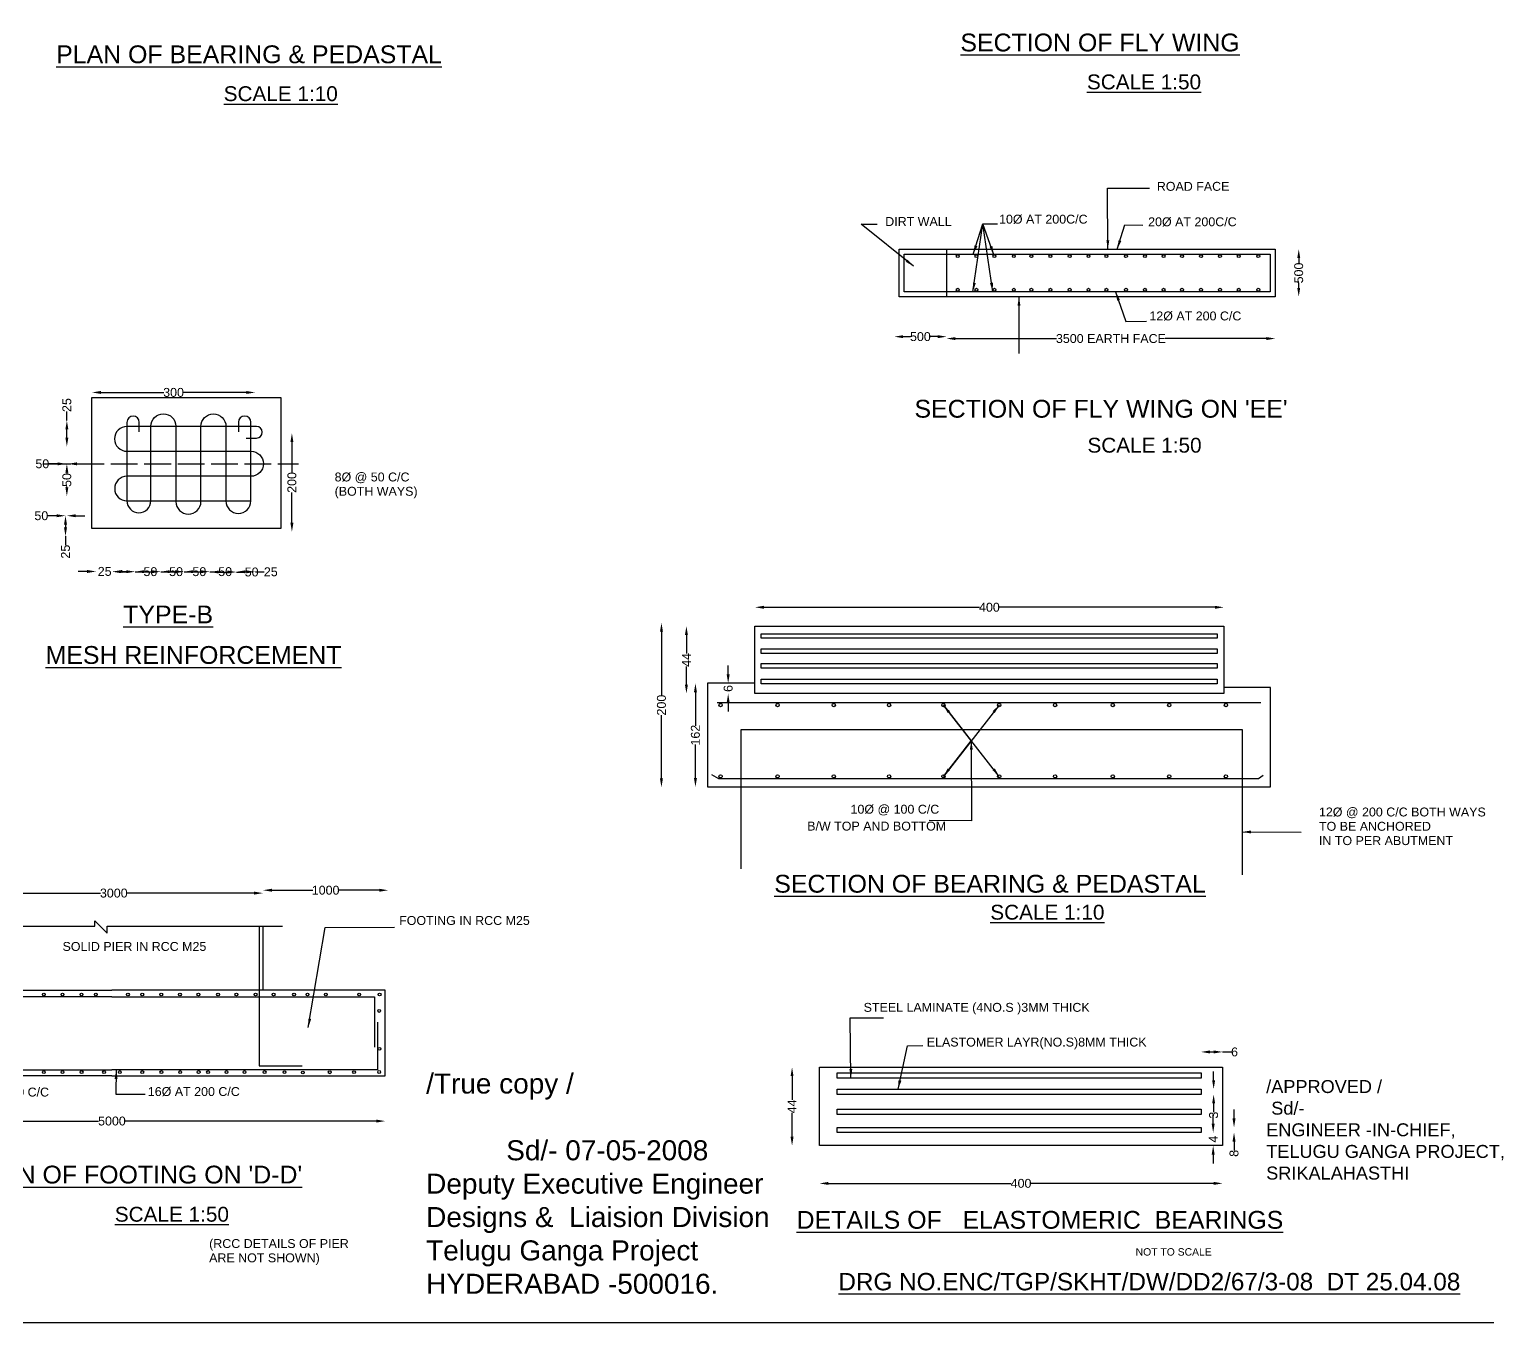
# Model space of a CAD drawing. Header units: millimetres. Extents: x -53248195 to -53221053, y 22139671 to 22157478.
# Drawn here: x -53236184 to -53226359, y 22139671 to 22148385 of the extents above; entities that cross this region are included whole.
import ezdxf

# ---------------------------------------------------------------- set-up
doc = ezdxf.new("R2010")
doc.units = ezdxf.units.MM
doc.header["$MEASUREMENT"] = 0
doc.linetypes.add('ACAD_ISO02W100', pattern=[15, 12, -3])
for name, color, linetype in [('DIMENSION', 7, 'Continuous'), ('DRAWING', 2, 'Continuous'), ('TEXT', 7, 'Continuous')]:
    doc.layers.add(name, color=color, linetype=linetype)
doc.styles.get("Standard").update_dxf_attribs({"font": 'arial.ttf', "height": 60})
doc.dimstyles.get("Standard").update_dxf_attribs({"dimtxt": 60, "dimasz": 60, "dimexe": 0.18, "dimexo": 0.0625, "dimgap": 0.09, "dimtad": 0, "dimdec": 0, "dimzin": 0, "dimdsep": 46, "dimtxsty": 'Standard', "dimcen": 0.09, "dimse1": 1, "dimse2": 1, "dimadec": 0, "dimazin": 0, "dimtfac": 1, "dimtdec": 0, "dimtofl": 0, "dimtmove": 0, "dimatfit": 3, "dimfxl": 1, "dimtolj": 1, "dimtzin": 0, "dimarcsym": 0})

# ---------------------------------------------------------------- blocks, each defined once
blk = doc.blocks.new('*D123')
at = {"layer": 'Defpoints', "color": 0, "transparency": 16777216}
for p in [(-53227790.3, 22146903), (-53227632.6, 22146903), (-53227790.3, 22146582)]:
    blk.add_point(p, dxfattribs=at)
at = {"layer": 'DIMENSION', "color": 0, "lineweight": -2, "transparency": 16777216}
for p, q in [((-53227632.6, 22146843), (-53227632.6, 22146808.8)), ((-53227632.6, 22146642), (-53227632.6, 22146676.3))]:
    blk.add_line(p, q, dxfattribs=at)
at = {"layer": 'DIMENSION', "color": 0, "transparency": 16777216}
for points in [[(-53227642.6, 22146843), (-53227622.6, 22146843), (-53227632.6, 22146903)], [(-53227642.6, 22146642), (-53227622.6, 22146642), (-53227632.6, 22146582)]]:
    blk.add_solid(points, dxfattribs=at)
at = {"layer": 'DIMENSION', "color": 0, "transparency": 16777216, "insert": (-53227632.6, 22146742.5), "char_height": 60, "attachment_point": 5, "rotation": 90}
blk.add_mtext('\\A1;500', dxfattribs=at)
blk = doc.blocks.new('*D124')
at = {"layer": 'Defpoints', "color": 0, "transparency": 16777216}
for p in [(-53230005, 22146582), (-53227790.3, 22146582), (-53230005, 22146300.7)]:
    blk.add_point(p, dxfattribs=at)
at = {"layer": 'DIMENSION', "color": 0, "lineweight": -2, "transparency": 16777216}
for p, q in [((-53229945, 22146300.7), (-53229264.1, 22146300.7)), ((-53227850.3, 22146300.7), (-53228531.3, 22146300.7))]:
    blk.add_line(p, q, dxfattribs=at)
at = {"layer": 'DIMENSION', "color": 0, "transparency": 16777216}
for points in [[(-53229945, 22146310.7), (-53229945, 22146290.7), (-53230005, 22146300.7)], [(-53227850.3, 22146310.7), (-53227850.3, 22146290.7), (-53227790.3, 22146300.7)]]:
    blk.add_solid(points, dxfattribs=at)
at = {"layer": 'DIMENSION', "color": 0, "transparency": 16777216, "insert": (-53228897.7, 22146300.7), "char_height": 60, "attachment_point": 5}
blk.add_mtext('\\A1;3500 EARTH FACE', dxfattribs=at)
blk = doc.blocks.new('*D125')
at = {"layer": 'Defpoints', "color": 0, "transparency": 16777216}
for p in [(-53230357.2, 22146313.6), (-53230357.2, 22146309.6), (-53230005, 22146300.7)]:
    blk.add_point(p, dxfattribs=at)
at = {"layer": 'DIMENSION', "color": 0, "lineweight": -2, "transparency": 16777216}
for p, q in [((-53230297.2, 22146313.6), (-53230247.4, 22146313.6)), ((-53230065, 22146313.6), (-53230114.9, 22146313.6))]:
    blk.add_line(p, q, dxfattribs=at)
at = {"layer": 'DIMENSION', "color": 0, "transparency": 16777216}
for points in [[(-53230297.2, 22146323.6), (-53230297.2, 22146303.6), (-53230357.2, 22146313.6)], [(-53230065, 22146323.6), (-53230065, 22146303.6), (-53230005, 22146313.6)]]:
    blk.add_solid(points, dxfattribs=at)
at = {"layer": 'DIMENSION', "color": 0, "transparency": 16777216, "insert": (-53230181.1, 22146313.6), "char_height": 60, "attachment_point": 5}
blk.add_mtext('\\A1;500', dxfattribs=at)
blk = doc.blocks.new('*D126')
at = {"layer": 'Defpoints', "color": 0, "transparency": 16777216}
for p in [(-53231475.8, 22143978.5), (-53231295.5, 22143978.5), (-53231295.5, 22143909.1)]:
    blk.add_point(p, dxfattribs=at)
at = {"layer": 'DIMENSION', "color": 0, "lineweight": -2, "transparency": 16777216}
for p, q in [((-53231475.8, 22144038.5), (-53231475.8, 22144098.5)), ((-53231475.8, 22143849.1), (-53231475.8, 22143789.1))]:
    blk.add_line(p, q, dxfattribs=at)
at = {"layer": 'DIMENSION', "color": 0, "transparency": 16777216}
for points in [[(-53231485.8, 22144038.5), (-53231465.8, 22144038.5), (-53231475.8, 22143978.5)], [(-53231485.8, 22143849.1), (-53231465.8, 22143849.1), (-53231475.8, 22143909.1)]]:
    blk.add_solid(points, dxfattribs=at)
at = {"layer": 'DIMENSION', "color": 0, "transparency": 16777216, "insert": (-53231475.8, 22143943.8), "char_height": 60, "attachment_point": 5, "rotation": 90}
blk.add_mtext('\\A1;6', dxfattribs=at)
blk = doc.blocks.new('*D127')
at = {"layer": 'Defpoints', "color": 0, "transparency": 16777216}
for p in [(-53231615, 22143978.5), (-53231696.4, 22143280.4), (-53231615, 22143280.4)]:
    blk.add_point(p, dxfattribs=at)
at = {"layer": 'DIMENSION', "color": 0, "lineweight": -2, "transparency": 16777216}
for p, q in [((-53231696.4, 22143918.5), (-53231696.4, 22143692.7)), ((-53231696.4, 22143340.4), (-53231696.4, 22143566.2))]:
    blk.add_line(p, q, dxfattribs=at)
at = {"layer": 'DIMENSION', "color": 0, "transparency": 16777216}
for points in [[(-53231706.4, 22143918.5), (-53231686.4, 22143918.5), (-53231696.4, 22143978.5)], [(-53231706.4, 22143340.4), (-53231686.4, 22143340.4), (-53231696.4, 22143280.4)]]:
    blk.add_solid(points, dxfattribs=at)
at = {"layer": 'DIMENSION', "color": 0, "transparency": 16777216, "insert": (-53231696.4, 22143629.5), "char_height": 60, "attachment_point": 5, "rotation": 90}
blk.add_mtext('\\A1;162', dxfattribs=at)
blk = doc.blocks.new('*D128')
at = {"layer": 'Defpoints', "color": 0, "transparency": 16777216}
for p in [(-53231757.1, 22144363.6), (-53231295.5, 22144363.6), (-53231295.5, 22143909.1)]:
    blk.add_point(p, dxfattribs=at)
at = {"layer": 'DIMENSION', "color": 0, "lineweight": -2, "transparency": 16777216}
for p, q in [((-53231757.1, 22144303.6), (-53231757.1, 22144180.5)), ((-53231757.1, 22143969.1), (-53231757.1, 22144092.2))]:
    blk.add_line(p, q, dxfattribs=at)
at = {"layer": 'DIMENSION', "color": 0, "transparency": 16777216}
for points in [[(-53231767.1, 22144303.6), (-53231747.1, 22144303.6), (-53231757.1, 22144363.6)], [(-53231767.1, 22143969.1), (-53231747.1, 22143969.1), (-53231757.1, 22143909.1)]]:
    blk.add_solid(points, dxfattribs=at)
at = {"layer": 'DIMENSION', "color": 0, "transparency": 16777216, "insert": (-53231757.1, 22144136.3), "char_height": 60, "attachment_point": 5, "rotation": 90}
blk.add_mtext('\\A1;44', dxfattribs=at)
blk = doc.blocks.new('*D129')
at = {"layer": 'Defpoints', "color": 0, "transparency": 16777216}
for p in [(-53231918, 22144385.5), (-53231925.2, 22143278), (-53231910.9, 22143278)]:
    blk.add_point(p, dxfattribs=at)
at = {"layer": 'DIMENSION', "color": 0, "lineweight": -2, "transparency": 16777216}
for p, q in [((-53231925.2, 22144325.5), (-53231925.2, 22143898.6)), ((-53231925.2, 22143338), (-53231925.2, 22143765))]:
    blk.add_line(p, q, dxfattribs=at)
at = {"layer": 'DIMENSION', "color": 0, "transparency": 16777216}
for points in [[(-53231935.2, 22144325.5), (-53231915.2, 22144325.5), (-53231925.2, 22144385.5)], [(-53231935.2, 22143338), (-53231915.2, 22143338), (-53231925.2, 22143278)]]:
    blk.add_solid(points, dxfattribs=at)
at = {"layer": 'DIMENSION', "color": 0, "transparency": 16777216, "insert": (-53231925.2, 22143831.8), "char_height": 60, "attachment_point": 5, "rotation": 90}
blk.add_mtext('\\A1;200', dxfattribs=at)
blk = doc.blocks.new('*D130')
at = {"layer": 'Defpoints', "color": 0, "transparency": 16777216}
for p in [(-53228136.9, 22144490.7), (-53231295.5, 22144363.6), (-53228136.9, 22144363.6)]:
    blk.add_point(p, dxfattribs=at)
at = {"layer": 'DIMENSION', "color": 0, "lineweight": -2, "transparency": 16777216}
for p, q in [((-53231235.5, 22144490.7), (-53229783.7, 22144490.7)), ((-53228196.9, 22144490.7), (-53229648.7, 22144490.7))]:
    blk.add_line(p, q, dxfattribs=at)
at = {"layer": 'DIMENSION', "color": 0, "transparency": 16777216}
for points in [[(-53231235.5, 22144500.7), (-53231235.5, 22144480.7), (-53231295.5, 22144490.7)], [(-53228196.9, 22144500.7), (-53228196.9, 22144480.7), (-53228136.9, 22144490.7)]]:
    blk.add_solid(points, dxfattribs=at)
at = {"layer": 'DIMENSION', "color": 0, "transparency": 16777216, "insert": (-53229716.2, 22144490.7), "char_height": 60, "attachment_point": 5}
blk.add_mtext('\\A1;400', dxfattribs=at)
blk = doc.blocks.new('*D131')
at = {"layer": 'Defpoints', "color": 0, "transparency": 16777216}
for p in [(-53228145, 22141495.5), (-53228290.8, 22141355.4), (-53228145, 22141355.4)]:
    blk.add_point(p, dxfattribs=at)
at = {"layer": 'DIMENSION', "color": 0, "lineweight": -2, "transparency": 16777216}
for p, q in [((-53228230.8, 22141495.5), (-53228205, 22141495.5)), ((-53228145, 22141495.5), (-53228085, 22141495.5))]:
    blk.add_line(p, q, dxfattribs=at)
at = {"layer": 'DIMENSION', "color": 0, "transparency": 16777216}
for points in [[(-53228230.8, 22141505.5), (-53228230.8, 22141485.5), (-53228290.8, 22141495.5)], [(-53228205, 22141505.5), (-53228205, 22141485.5), (-53228145, 22141495.5)]]:
    blk.add_solid(points, dxfattribs=at)
at = {"layer": 'DIMENSION', "color": 0, "transparency": 16777216, "insert": (-53228065.1, 22141495.5), "char_height": 60, "attachment_point": 5}
blk.add_mtext('\\A1;6', dxfattribs=at)
blk = doc.blocks.new('*D132')
at = {"layer": 'Defpoints', "color": 0, "transparency": 16777216}
for p in [(-53228290.8, 22141244.7), (-53228290.8, 22141209.3), (-53228205.7, 22141209.3)]:
    blk.add_point(p, dxfattribs=at)
at = {"layer": 'DIMENSION', "color": 0, "lineweight": -2, "transparency": 16777216}
for p, q in [((-53228205.7, 22141304.7), (-53228205.7, 22141364.7)), ((-53228205.7, 22141149.3), (-53228205.7, 22141089.3))]:
    blk.add_line(p, q, dxfattribs=at)
at = {"layer": 'DIMENSION', "color": 0, "transparency": 16777216}
for points in [[(-53228215.7, 22141304.7), (-53228195.7, 22141304.7), (-53228205.7, 22141244.7)], [(-53228215.7, 22141149.3), (-53228195.7, 22141149.3), (-53228205.7, 22141209.3)]]:
    blk.add_solid(points, dxfattribs=at)
at = {"layer": 'DIMENSION', "color": 0, "transparency": 16777216, "insert": (-53228205.7, 22141069.6), "char_height": 60, "attachment_point": 5, "rotation": 90}
blk.add_mtext('\\A1;3', dxfattribs=at)
blk = doc.blocks.new('*D133')
at = {"layer": 'Defpoints', "color": 0, "transparency": 16777216}
for p in [(-53228290.8, 22140987.5), (-53228290.8, 22140952.2), (-53228068.4, 22140952.2)]:
    blk.add_point(p, dxfattribs=at)
at = {"layer": 'DIMENSION', "color": 0, "lineweight": -2, "transparency": 16777216}
for p, q in [((-53228068.4, 22141047.5), (-53228068.4, 22141107.5)), ((-53228068.4, 22140892.2), (-53228068.4, 22140832.2))]:
    blk.add_line(p, q, dxfattribs=at)
at = {"layer": 'DIMENSION', "color": 0, "transparency": 16777216}
for points in [[(-53228078.4, 22141047.5), (-53228058.4, 22141047.5), (-53228068.4, 22140987.5)], [(-53228078.4, 22140892.2), (-53228058.4, 22140892.2), (-53228068.4, 22140952.2)]]:
    blk.add_solid(points, dxfattribs=at)
at = {"layer": 'DIMENSION', "color": 0, "transparency": 16777216, "insert": (-53228068.4, 22140812.3), "char_height": 60, "attachment_point": 5, "rotation": 90}
blk.add_mtext('\\A1;8', dxfattribs=at)
blk = doc.blocks.new('*D134')
at = {"layer": 'Defpoints', "color": 0, "transparency": 16777216}
for p in [(-53228290.8, 22140952.2), (-53228290.8, 22140864.5), (-53228209, 22140864.5)]:
    blk.add_point(p, dxfattribs=at)
at = {"layer": 'DIMENSION', "color": 0, "lineweight": -2, "transparency": 16777216}
for p, q in [((-53228209, 22141012.2), (-53228209, 22141072.2)), ((-53228209, 22140804.5), (-53228209, 22140744.5))]:
    blk.add_line(p, q, dxfattribs=at)
at = {"layer": 'DIMENSION', "color": 0, "transparency": 16777216}
for points in [[(-53228219, 22141012.2), (-53228199, 22141012.2), (-53228209, 22140952.2)], [(-53228219, 22140804.5), (-53228199, 22140804.5), (-53228209, 22140864.5)]]:
    blk.add_solid(points, dxfattribs=at)
at = {"layer": 'DIMENSION', "color": 0, "transparency": 16777216, "insert": (-53228209, 22140908.3), "char_height": 60, "attachment_point": 5, "rotation": 90}
blk.add_mtext('\\A1;4', dxfattribs=at)
blk = doc.blocks.new('*D135')
at = {"layer": 'Defpoints', "color": 0, "transparency": 16777216}
for p in [(-53230861, 22141392.5), (-53231045.6, 22140864.5), (-53230861, 22140864.5)]:
    blk.add_point(p, dxfattribs=at)
at = {"layer": 'DIMENSION', "color": 0, "lineweight": -2, "transparency": 16777216}
for p, q in [((-53231045.6, 22141332.5), (-53231045.6, 22141172.6)), ((-53231045.6, 22140924.5), (-53231045.6, 22141084.3))]:
    blk.add_line(p, q, dxfattribs=at)
at = {"layer": 'DIMENSION', "color": 0, "transparency": 16777216}
for points in [[(-53231055.6, 22141332.5), (-53231035.6, 22141332.5), (-53231045.6, 22141392.5)], [(-53231055.6, 22140924.5), (-53231035.6, 22140924.5), (-53231045.6, 22140864.5)]]:
    blk.add_solid(points, dxfattribs=at)
at = {"layer": 'DIMENSION', "color": 0, "transparency": 16777216, "insert": (-53231045.6, 22141128.5), "char_height": 60, "attachment_point": 5, "rotation": 90}
blk.add_mtext('\\A1;44', dxfattribs=at)
blk = doc.blocks.new('*D136')
at = {"layer": 'Defpoints', "color": 0, "transparency": 16777216}
for p in [(-53237466.9, 22141335.7), (-53233786.8, 22141335.7), (-53233786.8, 22141029.9)]:
    blk.add_point(p, dxfattribs=at)
at = {"layer": 'DIMENSION', "color": 0, "lineweight": -2, "transparency": 16777216}
for p, q in [((-53237406.9, 22141029.9), (-53235716.5, 22141029.9)), ((-53233846.8, 22141029.9), (-53235537.3, 22141029.9))]:
    blk.add_line(p, q, dxfattribs=at)
at = {"layer": 'DIMENSION', "color": 0, "transparency": 16777216}
for points in [[(-53237406.9, 22141039.9), (-53237406.9, 22141019.9), (-53237466.9, 22141029.9)], [(-53233846.8, 22141039.9), (-53233846.8, 22141019.9), (-53233786.8, 22141029.9)]]:
    blk.add_solid(points, dxfattribs=at)
at = {"layer": 'DIMENSION', "color": 0, "transparency": 16777216, "insert": (-53235626.9, 22141029.9), "char_height": 60, "attachment_point": 5}
blk.add_mtext('\\A1;5000', dxfattribs=at)
blk = doc.blocks.new('*D138')
at = {"layer": 'Defpoints', "color": 0, "transparency": 16777216}
for p in [(-53234609.4, 22142565.3), (-53236619.4, 22142342.8), (-53234609.4, 22142342.8)]:
    blk.add_point(p, dxfattribs=at)
at = {"layer": 'DIMENSION', "color": 0, "lineweight": -2, "transparency": 16777216}
for p, q in [((-53236559.4, 22142565.3), (-53235703.9, 22142565.3)), ((-53234669.4, 22142565.3), (-53235524.8, 22142565.3))]:
    blk.add_line(p, q, dxfattribs=at)
at = {"layer": 'DIMENSION', "color": 0, "transparency": 16777216}
for points in [[(-53236559.4, 22142575.3), (-53236559.4, 22142555.3), (-53236619.4, 22142565.3)], [(-53234669.4, 22142575.3), (-53234669.4, 22142555.3), (-53234609.4, 22142565.3)]]:
    blk.add_solid(points, dxfattribs=at)
at = {"layer": 'DIMENSION', "color": 0, "transparency": 16777216, "insert": (-53235614.4, 22142565.3), "char_height": 60, "attachment_point": 5}
blk.add_mtext('\\A1;3000', dxfattribs=at)
blk = doc.blocks.new('*D139')
at = {"layer": 'Defpoints', "color": 0, "transparency": 16777216}
for p in [(-53234609.4, 22142565.3), (-53233765.5, 22142584.7), (-53233765.5, 22142565.3)]:
    blk.add_point(p, dxfattribs=at)
at = {"layer": 'DIMENSION', "color": 0, "lineweight": -2, "transparency": 16777216}
for p, q in [((-53234549.4, 22142584.7), (-53234274.2, 22142584.7)), ((-53233825.5, 22142584.7), (-53234100.7, 22142584.7))]:
    blk.add_line(p, q, dxfattribs=at)
at = {"layer": 'DIMENSION', "color": 0, "transparency": 16777216}
for points in [[(-53234549.4, 22142594.7), (-53234549.4, 22142574.7), (-53234609.4, 22142584.7)], [(-53233825.5, 22142594.7), (-53233825.5, 22142574.7), (-53233765.5, 22142584.7)]]:
    blk.add_solid(points, dxfattribs=at)
at = {"layer": 'DIMENSION', "color": 0, "transparency": 16777216, "insert": (-53234187.4, 22142584.7), "char_height": 60, "attachment_point": 5}
blk.add_mtext('\\A1;1000', dxfattribs=at)
blk = doc.blocks.new('*D141')
at = {"layer": 'Defpoints', "color": 0, "transparency": 16777216}
for p in [(-53230861, 22140864.5), (-53228145, 22140864.5), (-53228145, 22140610)]:
    blk.add_point(p, dxfattribs=at)
at = {"layer": 'DIMENSION', "color": 0, "lineweight": -2, "transparency": 16777216}
for p, q in [((-53230801, 22140610), (-53229570.5, 22140610)), ((-53228205, 22140610), (-53229435.5, 22140610))]:
    blk.add_line(p, q, dxfattribs=at)
at = {"layer": 'DIMENSION', "color": 0, "transparency": 16777216}
for points in [[(-53230801, 22140620), (-53230801, 22140600), (-53230861, 22140610)], [(-53228205, 22140620), (-53228205, 22140600), (-53228145, 22140610)]]:
    blk.add_solid(points, dxfattribs=at)
at = {"layer": 'DIMENSION', "color": 0, "transparency": 16777216, "insert": (-53229503, 22140610), "char_height": 60, "attachment_point": 5}
blk.add_mtext('\\A1;400', dxfattribs=at)
blk = doc.blocks.new('*D142')
at = {"layer": 'Defpoints', "color": 0, "transparency": 16777216}
for p in [(-53234418.2, 22145663.4), (-53234429.3, 22144999.6), (-53234414.5, 22144999.6)]:
    blk.add_point(p, dxfattribs=at)
at = {"layer": 'DIMENSION', "color": 0, "lineweight": -2, "transparency": 16777216}
for p, q in [((-53234414.5, 22145603.4), (-53234414.5, 22145398.3)), ((-53234414.5, 22145059.6), (-53234414.5, 22145264.7))]:
    blk.add_line(p, q, dxfattribs=at)
at = {"layer": 'DIMENSION', "color": 0, "transparency": 16777216}
for points in [[(-53234424.5, 22145603.4), (-53234404.5, 22145603.4), (-53234414.5, 22145663.4)], [(-53234424.5, 22145059.6), (-53234404.5, 22145059.6), (-53234414.5, 22144999.6)]]:
    blk.add_solid(points, dxfattribs=at)
at = {"layer": 'DIMENSION', "color": 0, "transparency": 16777216, "insert": (-53234414.5, 22145331.5), "char_height": 60, "attachment_point": 5, "rotation": 90}
blk.add_mtext('\\A1;200', dxfattribs=at)
blk = doc.blocks.new('*D143')
at = {"layer": 'Defpoints', "color": 0, "transparency": 16777216}
for p in [(-53235761.5, 22145937.8), (-53235761.5, 22145903.7), (-53234661.9, 22145903.7)]:
    blk.add_point(p, dxfattribs=at)
at = {"layer": 'DIMENSION', "color": 0, "lineweight": -2, "transparency": 16777216}
for p, q in [((-53235701.5, 22145937.8), (-53235278, 22145937.8)), ((-53234721.9, 22145937.8), (-53235145.5, 22145937.8))]:
    blk.add_line(p, q, dxfattribs=at)
at = {"layer": 'DIMENSION', "color": 0, "transparency": 16777216}
for points in [[(-53235701.5, 22145947.8), (-53235701.5, 22145927.8), (-53235761.5, 22145937.8)], [(-53234721.9, 22145947.8), (-53234721.9, 22145927.8), (-53234661.9, 22145937.8)]]:
    blk.add_solid(points, dxfattribs=at)
at = {"layer": 'DIMENSION', "color": 0, "transparency": 16777216, "insert": (-53235211.7, 22145937.8), "char_height": 60, "attachment_point": 5}
blk.add_mtext('\\A1;300', dxfattribs=at)
blk = doc.blocks.new('*D144')
at = {"layer": 'Defpoints', "color": 0, "transparency": 16777216}
for p in [(-53234788.7, 22144728.2), (-53234660.6, 22144729.4), (-53234660.6, 22144727.1)]:
    blk.add_point(p, dxfattribs=at)
at = {"layer": 'DIMENSION', "color": 0, "lineweight": -2, "transparency": 16777216}
for p, q in [((-53234728.7, 22144729.4), (-53234720.6, 22144729.4)), ((-53234660.6, 22144729.4), (-53234600.6, 22144729.4))]:
    blk.add_line(p, q, dxfattribs=at)
at = {"layer": 'DIMENSION', "color": 0, "transparency": 16777216}
for points in [[(-53234728.7, 22144739.4), (-53234728.7, 22144719.4), (-53234788.7, 22144729.4)], [(-53234720.6, 22144739.4), (-53234720.6, 22144719.4), (-53234660.6, 22144729.4)]]:
    blk.add_solid(points, dxfattribs=at)
at = {"layer": 'DIMENSION', "color": 0, "transparency": 16777216, "insert": (-53234556.8, 22144729.4), "char_height": 60, "attachment_point": 5}
blk.add_mtext('\\A1;25', dxfattribs=at)
blk = doc.blocks.new('*D145')
at = {"layer": 'Defpoints', "color": 0, "transparency": 16777216}
for p in [(-53234967.2, 22144730.5), (-53234788.7, 22144728.2), (-53234788.7, 22144728.2)]:
    blk.add_point(p, dxfattribs=at)
at = {"layer": 'DIMENSION', "color": 0, "lineweight": -2, "transparency": 16777216}
for p, q in [((-53234907.2, 22144728.2), (-53234848.7, 22144728.2)), ((-53234788.7, 22144728.2), (-53234728.7, 22144728.2))]:
    blk.add_line(p, q, dxfattribs=at)
at = {"layer": 'DIMENSION', "color": 0, "transparency": 16777216}
for points in [[(-53234907.2, 22144738.2), (-53234907.2, 22144718.2), (-53234967.2, 22144728.2)], [(-53234848.7, 22144738.2), (-53234848.7, 22144718.2), (-53234788.7, 22144728.2)]]:
    blk.add_solid(points, dxfattribs=at)
at = {"layer": 'DIMENSION', "color": 0, "transparency": 16777216, "insert": (-53234685.8, 22144728.2), "char_height": 60, "attachment_point": 5}
blk.add_mtext('\\A1;50', dxfattribs=at)
blk = doc.blocks.new('*D146')
at = {"layer": 'Defpoints', "color": 0, "transparency": 16777216}
for p in [(-53235141, 22144728.2), (-53234967.2, 22144730.5), (-53234967.2, 22144730.5)]:
    blk.add_point(p, dxfattribs=at)
at = {"layer": 'DIMENSION', "color": 0, "lineweight": -2, "transparency": 16777216}
for p, q in [((-53235081, 22144730.5), (-53235027.2, 22144730.5)), ((-53234967.2, 22144730.5), (-53234907.2, 22144730.5))]:
    blk.add_line(p, q, dxfattribs=at)
at = {"layer": 'DIMENSION', "color": 0, "transparency": 16777216}
for points in [[(-53235081, 22144740.5), (-53235081, 22144720.5), (-53235141, 22144730.5)], [(-53235027.2, 22144740.5), (-53235027.2, 22144720.5), (-53234967.2, 22144730.5)]]:
    blk.add_solid(points, dxfattribs=at)
at = {"layer": 'DIMENSION', "color": 0, "transparency": 16777216, "insert": (-53234864.2, 22144730.5), "char_height": 60, "attachment_point": 5}
blk.add_mtext('\\A1;50', dxfattribs=at)
blk = doc.blocks.new('*D147')
at = {"layer": 'Defpoints', "color": 0, "transparency": 16777216}
for p in [(-53235297.6, 22144728.7), (-53235141, 22144730.5), (-53235141, 22144730.5)]:
    blk.add_point(p, dxfattribs=at)
at = {"layer": 'DIMENSION', "color": 0, "lineweight": -2, "transparency": 16777216}
for p, q in [((-53235237.6, 22144730.5), (-53235201, 22144730.5)), ((-53235141, 22144730.5), (-53235081, 22144730.5))]:
    blk.add_line(p, q, dxfattribs=at)
at = {"layer": 'DIMENSION', "color": 0, "transparency": 16777216}
for points in [[(-53235237.6, 22144740.5), (-53235237.6, 22144720.5), (-53235297.6, 22144730.5)], [(-53235201, 22144740.5), (-53235201, 22144720.5), (-53235141, 22144730.5)]]:
    blk.add_solid(points, dxfattribs=at)
at = {"layer": 'DIMENSION', "color": 0, "transparency": 16777216, "insert": (-53235038.1, 22144730.5), "char_height": 60, "attachment_point": 5}
blk.add_mtext('\\A1;50', dxfattribs=at)
blk = doc.blocks.new('*D148')
at = {"layer": 'Defpoints', "color": 0, "transparency": 16777216}
for p in [(-53235470.5, 22144732), (-53235297.6, 22144730.5), (-53235297.6, 22144730.5)]:
    blk.add_point(p, dxfattribs=at)
at = {"layer": 'DIMENSION', "color": 0, "lineweight": -2, "transparency": 16777216}
for p, q in [((-53235410.5, 22144730.5), (-53235357.6, 22144730.5)), ((-53235297.6, 22144730.5), (-53235237.6, 22144730.5))]:
    blk.add_line(p, q, dxfattribs=at)
at = {"layer": 'DIMENSION', "color": 0, "transparency": 16777216}
for points in [[(-53235410.5, 22144740.5), (-53235410.5, 22144720.5), (-53235470.5, 22144730.5)], [(-53235357.6, 22144740.5), (-53235357.6, 22144720.5), (-53235297.6, 22144730.5)]]:
    blk.add_solid(points, dxfattribs=at)
at = {"layer": 'DIMENSION', "color": 0, "transparency": 16777216, "insert": (-53235194.7, 22144730.5), "char_height": 60, "attachment_point": 5}
blk.add_mtext('\\A1;50', dxfattribs=at)
blk = doc.blocks.new('*D149')
at = {"layer": 'Defpoints', "color": 0, "transparency": 16777216}
for p in [(-53235626.2, 22144730.4), (-53235470.5, 22144730.5), (-53235470.5, 22144730.5)]:
    blk.add_point(p, dxfattribs=at)
at = {"layer": 'DIMENSION', "color": 0, "lineweight": -2, "transparency": 16777216}
for p, q in [((-53235566.2, 22144730.5), (-53235530.5, 22144730.5)), ((-53235470.5, 22144730.5), (-53235410.5, 22144730.5))]:
    blk.add_line(p, q, dxfattribs=at)
at = {"layer": 'DIMENSION', "color": 0, "transparency": 16777216}
for points in [[(-53235566.2, 22144740.5), (-53235566.2, 22144720.5), (-53235626.2, 22144730.5)], [(-53235530.5, 22144740.5), (-53235530.5, 22144720.5), (-53235470.5, 22144730.5)]]:
    blk.add_solid(points, dxfattribs=at)
at = {"layer": 'DIMENSION', "color": 0, "transparency": 16777216, "insert": (-53235367.6, 22144730.5), "char_height": 60, "attachment_point": 5}
blk.add_mtext('\\A1;50', dxfattribs=at)
blk = doc.blocks.new('*D150')
at = {"layer": 'Defpoints', "color": 0, "transparency": 16777216}
for p in [(-53235733.8, 22144732), (-53235617.5, 22144732), (-53235617.5, 22144732)]:
    blk.add_point(p, dxfattribs=at)
at = {"layer": 'DIMENSION', "color": 0, "lineweight": -2, "transparency": 16777216}
for p, q in [((-53235793.8, 22144732), (-53235853.8, 22144732)), ((-53235557.5, 22144732), (-53235497.5, 22144732))]:
    blk.add_line(p, q, dxfattribs=at)
at = {"layer": 'DIMENSION', "color": 0, "transparency": 16777216}
for points in [[(-53235793.8, 22144742), (-53235793.8, 22144722), (-53235733.8, 22144732)], [(-53235557.5, 22144742), (-53235557.5, 22144722), (-53235617.5, 22144732)]]:
    blk.add_solid(points, dxfattribs=at)
at = {"layer": 'DIMENSION', "color": 0, "transparency": 16777216, "insert": (-53235675.7, 22144732), "char_height": 60, "attachment_point": 5}
blk.add_mtext('\\A1;25', dxfattribs=at)
blk = doc.blocks.new('*D151')
at = {"layer": 'Defpoints', "color": 0, "transparency": 16777216}
for p in [(-53235935, 22145107.2), (-53235939.6, 22144969.2), (-53235932.8, 22144969.2)]:
    blk.add_point(p, dxfattribs=at)
at = {"layer": 'DIMENSION', "color": 0, "lineweight": -2, "transparency": 16777216}
for p, q in [((-53235939.6, 22145047.2), (-53235939.6, 22145029.2)), ((-53235939.6, 22144969.2), (-53235939.6, 22144909.2))]:
    blk.add_line(p, q, dxfattribs=at)
at = {"layer": 'DIMENSION', "color": 0, "transparency": 16777216}
for points in [[(-53235949.6, 22145047.2), (-53235929.6, 22145047.2), (-53235939.6, 22145107.2)], [(-53235949.6, 22145029.2), (-53235929.6, 22145029.2), (-53235939.6, 22144969.2)]]:
    blk.add_solid(points, dxfattribs=at)
at = {"layer": 'DIMENSION', "color": 0, "transparency": 16777216, "insert": (-53235939.6, 22144865.4), "char_height": 60, "attachment_point": 5, "rotation": 90}
blk.add_mtext('\\A1;25', dxfattribs=at)
blk = doc.blocks.new('*D152')
at = {"layer": 'Defpoints', "color": 0, "transparency": 16777216}
for p in [(-53235930.5, 22145281.8), (-53235939.6, 22145107.2), (-53235939.6, 22145107.2)]:
    blk.add_point(p, dxfattribs=at)
at = {"layer": 'DIMENSION', "color": 0, "lineweight": -2, "transparency": 16777216}
for p, q in [((-53235999.6, 22145107.2), (-53236059.6, 22145107.2)), ((-53235870.5, 22145107.2), (-53235810.5, 22145107.2))]:
    blk.add_line(p, q, dxfattribs=at)
at = {"layer": 'DIMENSION', "color": 0, "transparency": 16777216}
for points in [[(-53235999.6, 22145117.2), (-53235999.6, 22145097.2), (-53235939.6, 22145107.2)], [(-53235870.5, 22145117.2), (-53235870.5, 22145097.2), (-53235930.5, 22145107.2)]]:
    blk.add_solid(points, dxfattribs=at)
at = {"layer": 'DIMENSION', "color": 0, "transparency": 16777216, "insert": (-53236102.5, 22145107.2), "char_height": 60, "attachment_point": 5}
blk.add_mtext('\\A1;50', dxfattribs=at)
blk = doc.blocks.new('*D153')
at = {"layer": 'Defpoints', "color": 0, "transparency": 16777216}
for p in [(-53235923.7, 22145456.9), (-53235937.3, 22145239.1), (-53235930.5, 22145239.1)]:
    blk.add_point(p, dxfattribs=at)
at = {"layer": 'DIMENSION', "color": 0, "lineweight": -2, "transparency": 16777216}
for p, q in [((-53235930.5, 22145396.9), (-53235930.5, 22145391)), ((-53235930.5, 22145299.1), (-53235930.5, 22145305))]:
    blk.add_line(p, q, dxfattribs=at)
at = {"layer": 'DIMENSION', "color": 0, "transparency": 16777216}
for points in [[(-53235940.5, 22145396.9), (-53235920.5, 22145396.9), (-53235930.5, 22145456.9)], [(-53235940.5, 22145299.1), (-53235920.5, 22145299.1), (-53235930.5, 22145239.1)]]:
    blk.add_solid(points, dxfattribs=at)
at = {"layer": 'DIMENSION', "color": 0, "transparency": 16777216, "insert": (-53235930.5, 22145348), "char_height": 60, "attachment_point": 5, "rotation": 90}
blk.add_mtext('\\A1;50', dxfattribs=at)
blk = doc.blocks.new('*D154')
at = {"layer": 'Defpoints', "color": 0, "transparency": 16777216}
for p in [(-53235922.6, 22145607.3), (-53235933, 22145456.9), (-53235933, 22145442.1)]:
    blk.add_point(p, dxfattribs=at)
at = {"layer": 'DIMENSION', "color": 0, "lineweight": -2, "transparency": 16777216}
for p, q in [((-53235993, 22145456.9), (-53236053, 22145456.9)), ((-53235862.6, 22145456.9), (-53235802.6, 22145456.9))]:
    blk.add_line(p, q, dxfattribs=at)
at = {"layer": 'DIMENSION', "color": 0, "transparency": 16777216}
for points in [[(-53235993, 22145466.9), (-53235993, 22145446.9), (-53235933, 22145456.9)], [(-53235862.6, 22145466.9), (-53235862.6, 22145446.9), (-53235922.6, 22145456.9)]]:
    blk.add_solid(points, dxfattribs=at)
at = {"layer": 'DIMENSION', "color": 0, "transparency": 16777216, "insert": (-53236095.9, 22145456.9), "char_height": 60, "attachment_point": 5}
blk.add_mtext('\\A1;50', dxfattribs=at)
blk = doc.blocks.new('*D155')
at = {"layer": 'Defpoints', "color": 0, "transparency": 16777216}
for p in [(-53235930.5, 22145749.1), (-53235924.8, 22145749.1), (-53235932.7, 22145573.6)]:
    blk.add_point(p, dxfattribs=at)
at = {"layer": 'DIMENSION', "color": 0, "lineweight": -2, "transparency": 16777216}
for p, q in [((-53235930.5, 22145749.1), (-53235930.5, 22145809.1)), ((-53235930.5, 22145633.6), (-53235930.5, 22145689.1))]:
    blk.add_line(p, q, dxfattribs=at)
at = {"layer": 'DIMENSION', "color": 0, "transparency": 16777216}
for points in [[(-53235940.5, 22145689.1), (-53235920.5, 22145689.1), (-53235930.5, 22145749.1)], [(-53235940.5, 22145633.6), (-53235920.5, 22145633.6), (-53235930.5, 22145573.6)]]:
    blk.add_solid(points, dxfattribs=at)
at = {"layer": 'DIMENSION', "color": 0, "transparency": 16777216, "insert": (-53235930.5, 22145852.9), "char_height": 60, "attachment_point": 5, "rotation": 90}
blk.add_mtext('\\A1;25', dxfattribs=at)

msp = doc.modelspace()

# ---------------------------------------------------------------- linework, layer by layer
at = {"layer": 'DIMENSION', "color": 0}
msp.add_lwpolyline([(-53221052.6, 22139670.9), (-53248194.7, 22139670.9), (-53248194.7, 22157477.5), (-53221052.6, 22157477.5)], close=True, dxfattribs=at)
at = {"layer": 'DRAWING', "color": 0}
for points in [[(-53230324.3, 22146903), (-53227790.3, 22146903), (-53227790.3, 22146582), (-53230324.3, 22146582)], [(-53230290, 22146868.7), (-53227824.6, 22146868.7), (-53227824.6, 22146616.3), (-53230290, 22146616.3)], [(-53235761.5, 22145903.7), (-53234489.3, 22145903.7), (-53234489.3, 22145021.8), (-53235761.5, 22145021.8)], [(-53231295.5, 22144363.6), (-53228136.9, 22144363.6), (-53228136.9, 22143909.1), (-53231295.5, 22143909.1)], [(-53231252.9, 22144312.2), (-53228182.1, 22144312.2), (-53228182.1, 22144282.5), (-53231252.9, 22144282.5)], [(-53231252.9, 22144210.1), (-53228182.1, 22144210.1), (-53228182.1, 22144180.4), (-53231252.9, 22144180.4)], [(-53231252.9, 22144111.1), (-53228182.1, 22144111.1), (-53228182.1, 22144081.3), (-53231252.9, 22144081.3)], [(-53231252.9, 22144005.6), (-53228182.1, 22144005.6), (-53228182.1, 22143975.8), (-53231252.9, 22143975.8)], [(-53230861, 22141392.5), (-53228145, 22141392.5), (-53228145, 22140864.5), (-53230861, 22140864.5)], [(-53230742.2, 22141355.4), (-53228290.8, 22141355.4), (-53228290.8, 22141320), (-53230742.2, 22141320)], [(-53230742.2, 22141244.7), (-53228290.8, 22141244.7), (-53228290.8, 22141209.3), (-53230742.2, 22141209.3)], [(-53230742.2, 22141109.8), (-53228290.8, 22141109.8), (-53228290.8, 22141074.5), (-53230742.2, 22141074.5)], [(-53230742.2, 22140987.5), (-53228290.8, 22140987.5), (-53228290.8, 22140952.2), (-53230742.2, 22140952.2)]]:
    msp.add_lwpolyline(points, close=True, dxfattribs=at)
for points in [[(-53230005, 22146903), (-53230005, 22146582)], [(-53231295.5, 22143978.5), (-53231615, 22143978.5), (-53231615, 22143280.4), (-53227822, 22143280.4), (-53227822, 22143950.4), (-53228136.9, 22143950.4)], [(-53227888.8, 22143847), (-53231550.2, 22143847)], [(-53231388.8, 22142729.7), (-53231388.8, 22143667.3), (-53228013.9, 22143667.3), (-53228013.9, 22142688.3)], [(-53231588.4, 22143364.9), (-53231541.2, 22143337.5), (-53227903.8, 22143337.5), (-53227871.7, 22143360.6)], [(-53236773.1, 22142342.8), (-53235742.7, 22142342.8), (-53235742.7, 22142377.6), (-53235659.9, 22142295.5), (-53235659.9, 22142342.8), (-53234478.2, 22142342.8)], [(-53234634.4, 22142342.8), (-53234634.4, 22141401.8), (-53234345.3, 22141401.8)], [(-53234609.4, 22142342.8), (-53234609.4, 22141911.4)], [(-53235626.9, 22141335.7), (-53237466.9, 22141335.7), (-53237466.9, 22141911.4), (-53235626.9, 22141911.4)], [(-53235626.9, 22141335.7), (-53233786.8, 22141335.7), (-53233786.8, 22141911.4), (-53235626.9, 22141911.4)], [(-53235626.9, 22141866.6), (-53237395.5, 22141866.6), (-53237395.5, 22141527)], [(-53235626.9, 22141866.6), (-53233858.3, 22141866.6), (-53233858.3, 22141527)], [(-53237415.5, 22141696.6), (-53237415.5, 22141374), (-53235626.9, 22141374)], [(-53233838.2, 22141696.6), (-53233838.2, 22141374), (-53235626.9, 22141374)]]:
    msp.add_lwpolyline(points, dxfattribs=at)
for points in [[(-53234723.1, 22145630.4), (-53234653.7, 22145630.4, 1), (-53234653.7, 22145709), (-53235525.6, 22145709, 1), (-53235525.6, 22145541.4), (-53234691.1, 22145541.4, -1), (-53234691.1, 22145373), (-53235525.6, 22145373, 1), (-53235525.6, 22145207.6), (-53234691.1, 22145207.2)], [(-53235442.4, 22145671.9), (-53235442.4, 22145736.5, 1), (-53235525.6, 22145736.5), (-53235525.6, 22145207.6, 1), (-53235364.5, 22145207.6), (-53235364.5, 22145709.9, -1), (-53235196, 22145709.9), (-53235196, 22145203.2, 1), (-53235027.2, 22145203.2), (-53235027.2, 22145709.2, -1), (-53234859, 22145709.2), (-53234859, 22145207.3, 1), (-53234691.1, 22145207.3), (-53234691.1, 22145736.9, 1), (-53234775, 22145736.9), (-53234775, 22145671.5)]]:
    msp.add_lwpolyline(points, format="xyb", dxfattribs=at)
at = {"layer": 'DRAWING', "color": 0, "linetype": 'ACAD_ISO02W100', "ltscale": 15}
msp.add_lwpolyline([(-53236083.6, 22145456.9), (-53234370.4, 22145456.9)], dxfattribs=at)
at = {"layer": 'DRAWING', "color": 0}
for centre, radius in [((-53229929.2, 22146855.8), 9.89), ((-53229803.7, 22146855.8), 9.89), ((-53229682.5, 22146855.8), 9.89), ((-53229551.7, 22146855.8), 9.89), ((-53229433.6, 22146855.8), 9.89), ((-53229305, 22146855.8), 9.89), ((-53229175.3, 22146855.8), 9.89), ((-53229048.7, 22146855.8), 9.89), ((-53228928.1, 22146855.8), 9.89), ((-53228796.3, 22146855.8), 9.89), ((-53228668.7, 22146855.8), 9.89), ((-53228543.2, 22146855.8), 9.89), ((-53228418.8, 22146855.8), 9.89), ((-53228290.7, 22146855.8), 9.89), ((-53228163.1, 22146855.8), 9.89), ((-53228036.6, 22146855.8), 9.89), ((-53227904.8, 22146855.8), 9.89), ((-53229929.2, 22146629.7), 9.89), ((-53229803.7, 22146629.7), 9.89), ((-53229682.5, 22146629.7), 9.89), ((-53229551.7, 22146629.7), 9.89), ((-53229433.6, 22146629.7), 9.89), ((-53229305, 22146629.7), 9.89), ((-53229175.3, 22146629.7), 9.89), ((-53229048.7, 22146629.7), 9.89), ((-53228928.1, 22146629.7), 9.89), ((-53228796.3, 22146629.7), 9.89), ((-53228668.7, 22146629.7), 9.89), ((-53228543.2, 22146629.7), 9.89), ((-53228418.8, 22146629.7), 9.89), ((-53228290.7, 22146629.7), 9.89), ((-53228163.1, 22146629.7), 9.89), ((-53228036.6, 22146629.7), 9.89), ((-53227904.8, 22146629.7), 9.89), ((-53231526.6, 22143831.7), 11.2), ((-53231142.5, 22143831.7), 11.2), ((-53230764.3, 22143831.7), 11.2), ((-53230392.1, 22143831.7), 11.2), ((-53230026.3, 22143831.7), 11.2), ((-53229650.4, 22143831.7), 11.2), ((-53229274.1, 22143831.7), 11.2), ((-53228885, 22143831.7), 11.2), ((-53228504.4, 22143831.7), 11.2), ((-53228123.3, 22143831.7), 11.2), ((-53231526.6, 22143352), 11.2), ((-53231142.5, 22143352), 11.2), ((-53230764.3, 22143352), 11.2), ((-53230392.1, 22143352), 11.2), ((-53230026.3, 22143352), 11.2), ((-53229650.4, 22143352), 11.2), ((-53229274.1, 22143352), 11.2), ((-53228885, 22143352), 11.2), ((-53228504.4, 22143352), 11.2), ((-53228123.3, 22143352), 11.2), ((-53236085.2, 22141882.9), 9.56), ((-53235959.5, 22141882.9), 9.56), ((-53235831.3, 22141882.9), 9.56), ((-53235734.8, 22141882.9), 9.56), ((-53235519, 22141882.9), 9.56), ((-53235422.4, 22141882.9), 9.56), ((-53235294.3, 22141882.9), 9.56), ((-53235168.5, 22141882.9), 9.56), ((-53235044.6, 22141882.9), 9.56), ((-53234912.2, 22141882.9), 9.56), ((-53234788.8, 22141882.9), 9.56), ((-53234658.8, 22141882.9), 9.56), ((-53234537.9, 22141882.9), 9.56), ((-53234400.1, 22141882.9), 9.56), ((-53234309.5, 22141882.9), 9.56), ((-53234185.9, 22141882.9), 9.56), ((-53233962, 22141882.9), 9.56), ((-53233823.6, 22141882.9), 9.56), ((-53233827.2, 22141771.8), 9.56), ((-53233825.4, 22141516.2), 9.56), ((-53236086.1, 22141360.2), 9.56), ((-53235960, 22141360.2), 9.56), ((-53235831.2, 22141360.2), 9.56), ((-53235680.1, 22141360.2), 9.56), ((-53235573.7, 22141360.2), 9.56), ((-53235422.5, 22141360.2), 9.56), ((-53235293.8, 22141360.2), 9.56), ((-53235167.7, 22141360.2), 9.56), ((-53235042.6, 22141360.2), 9.56), ((-53234979.7, 22141360.2), 9.56), ((-53234855.2, 22141360.2), 9.56), ((-53234733.7, 22141360.2), 9.56), ((-53234598.3, 22141360.2), 9.56), ((-53234464, 22141359.6), 9.56), ((-53234341.3, 22141357.2), 9.56), ((-53234159.7, 22141358.6), 9.56), ((-53233995.9, 22141359.2), 9.56), ((-53233827.2, 22141360.4), 9.56)]:
    msp.add_circle(centre, radius, dxfattribs=at)

# ---------------------------------------------------------------- texts
at = {"layer": 'DIMENSION', "color": 0}
msp.add_text('%%UDRG NO.ENC/TGP/SKHT/DW/DD2/67/3-08  DT 25.04.08', height=117.069, dxfattribs=at).set_placement((-53230733.4, 22139889.8))
at = {"layer": 'TEXT', "color": 0}
for s, height, p in [('%%USECTION OF FLY WING', 120, (-53229911.5, 22148235.1)), ('%%UPLAN OF BEARING & PEDASTAL', 120, (-53236002.6, 22148155.6)), ('%%USCALE 1:50', 100, (-53229059.1, 22147979.7)), ('%%USCALE 1:10', 100, (-53234874.1, 22147900.4)), ('ROAD FACE ', 60, (-53228588.4, 22147296.1)), ('DIRT WALL', 60, (-53230417.7, 22147059.2)), ('10Ø AT 200C/C', 60, (-53229651.2, 22147075)), ('20Ø AT 200C/C', 60, (-53228646.8, 22147057.3)), ('12Ø AT 200 C/C', 60, (-53228638.5, 22146423.1)), ("SECTION OF FLY WING ON 'EE'", 120, (-53230220.8, 22145768)), ('SCALE 1:50', 100, (-53229055.6, 22145532.4)), ('8Ø @ 50 C/C', 60, (-53234126.7, 22145338.4)), ('(BOTH WAYS)', 60, (-53234126.7, 22145242)), ('%%UTYPE-B', 120, (-53235551, 22144382.4)), ('%%UMESH REINFORCEMENT', 120, (-53236073.8, 22144109.5)), ('10Ø @ 100 C/C', 60, (-53230651.5, 22143100.4)), ('B/W TOP AND BOTTOM', 60, (-53230943.4, 22142986.9)), ('12Ø @ 200 C/C BOTH WAYS', 60, (-53227496.3, 22143081.8)), ('TO BE ANCHORED ', 60, (-53227496.3, 22142985.4)), ('IN TO PER ABUTMENT', 60, (-53227496.3, 22142889)), ('%%USECTION OF BEARING & PEDASTAL', 120, (-53231165.2, 22142568.5)), ('%%USCALE 1:10', 100, (-53229710.1, 22142386.7)), ('FOOTING IN RCC M25', 60, (-53233692.1, 22142351)), ('SOLID PIER IN RCC M25', 60, (-53235959.6, 22142176.1)), ('STEEL LAMINATE (4NO.S )3MM THICK', 60, (-53230563.4, 22141765.8)), ('ELASTOMER LAYR(NO.S)8MM THICK', 60, (-53230138.2, 22141532)), ('20Ø AT 200 C/C', 60, (-53236670, 22141195.2)), ('16Ø AT 200 C/C', 60, (-53235385, 22141198.7)), ("%%USECTION OF FOOTING ON 'D-D'", 120, (-53236886.1, 22140609.4)), ('%%USCALE 1:50', 100, (-53235607.4, 22140352.2)), ('%%UDETAILS OF   ELASTOMERIC  BEARINGS', 120, (-53231015.1, 22140304.6)), ('(RCC DETAILS OF PIER ', 60, (-53234972, 22140175)), ('ARE NOT SHOWN)', 60, (-53234972, 22140078.6)), ('NOT TO SCALE', 50, (-53228731.1, 22140123.7))]:
    msp.add_text(s, height=height, dxfattribs=at).set_placement(p)
at = {"layer": 'TEXT', "color": 0, "attachment_point": 1}
for s, insert, char_height, width in [('/True copy /\\P^I^I^I^I^ISd/- 07-05-2008\\PDeputy Executive Engineer  Designs &  Liaision Division  Telugu Ganga Project  HYDERABAD -500016.', (-53233510.2, 22141350.1), 134.843, 2381.384), ('/APPROVED /\\P Sd/- \\PENGINEER -IN-CHIEF, TELUGU GANGA PROJECT, SRIKALAHASTHI ', (-53227851.6, 22141306.2), 87.412, 1629.795)]:
    msp.add_mtext(s, dxfattribs=dict(at, insert=insert, char_height=char_height, width=width))

# ---------------------------------------------------------------- dimensions: what is measured, and where the dimension line sits
at = {"layer": 'DIMENSION', "color": 0}
for base, p1, p2, text, picture, middle in [((-53227632.6, 22146903), (-53227790.3, 22146582), (-53227790.3, 22146903), '500', '*D123', (-53227632.6, 22146742.5)), ((-53235930.5, 22145749.1), (-53235932.7, 22145573.6), (-53235924.8, 22145749.1), '25', '*D155', (-53235930.5, 22145852.9)), ((-53234414.5, 22144999.6), (-53234418.2, 22145663.4), (-53234429.3, 22144999.6), '200', '*D142', (-53234414.5, 22145331.5)), ((-53235930.5, 22145239.1), (-53235923.7, 22145456.9), (-53235937.3, 22145239.1), '50', '*D153', (-53235930.5, 22145348)), ((-53235939.6, 22144969.2), (-53235935, 22145107.2), (-53235932.8, 22144969.2), '25', '*D151', (-53235939.6, 22144865.4)), ((-53231925.2, 22143278), (-53231918, 22144385.5), (-53231910.9, 22143278), '200', '*D129', (-53231925.2, 22143831.8)), ((-53231757.1, 22144363.6), (-53231295.5, 22143909.1), (-53231295.5, 22144363.6), '44', '*D128', (-53231757.1, 22144136.3)), ((-53231475.8, 22143978.5), (-53231295.5, 22143909.1), (-53231295.5, 22143978.5), '6', '*D126', (-53231475.8, 22143943.8)), ((-53231696.4, 22143280.4), (-53231615, 22143978.5), (-53231615, 22143280.4), '162', '*D127', (-53231696.4, 22143629.5)), ((-53231045.6, 22140864.5), (-53230861, 22141392.5), (-53230861, 22140864.5), '44', '*D135', (-53231045.6, 22141128.5)), ((-53228205.7, 22141209.3), (-53228290.8, 22141244.7), (-53228290.8, 22141209.3), '3', '*D132', (-53228205.7, 22141069.6)), ((-53228068.4, 22140952.2), (-53228290.8, 22140987.5), (-53228290.8, 22140952.2), '8', '*D133', (-53228068.4, 22140812.3)), ((-53228209, 22140864.5), (-53228290.8, 22140952.2), (-53228290.8, 22140864.5), '4', '*D134', (-53228209, 22140908.3))]:
    dim = msp.add_linear_dim(base=base, p1=p1, p2=p2, angle=90, text=text, dimstyle='Standard', dxfattribs=at)
    dim.commit()
    dim.dimension.update_dxf_attribs({"geometry": picture, "text_midpoint": middle})
for base, p1, p2, text, picture, middle in [((-53230005, 22146300.7), (-53227790.3, 22146582), (-53230005, 22146582), '3500 EARTH FACE', '*D124', (-53228897.7, 22146300.7)), ((-53230357.2, 22146313.6), (-53230005, 22146300.7), (-53230357.2, 22146309.6), '500', '*D125', (-53230181.1, 22146313.6)), ((-53235761.5, 22145937.8), (-53234661.9, 22145903.7), (-53235761.5, 22145903.7), '300', '*D143', (-53235211.7, 22145937.8)), ((-53235933, 22145456.9), (-53235922.6, 22145607.3), (-53235933, 22145442.1), '50', '*D154', (-53236095.9, 22145456.9)), ((-53235939.6, 22145107.2), (-53235930.5, 22145281.8), (-53235939.6, 22145107.2), '50', '*D152', (-53236102.5, 22145107.2)), ((-53235617.5, 22144732), (-53235733.8, 22144732), (-53235617.5, 22144732), '25', '*D150', (-53235675.7, 22144732)), ((-53235470.5, 22144730.5), (-53235626.2, 22144730.4), (-53235470.5, 22144730.5), '50', '*D149', (-53235367.6, 22144730.5)), ((-53235297.6, 22144730.5), (-53235470.5, 22144732), (-53235297.6, 22144730.5), '50', '*D148', (-53235194.7, 22144730.5)), ((-53235141, 22144730.5), (-53235297.6, 22144728.7), (-53235141, 22144730.5), '50', '*D147', (-53235038.1, 22144730.5)), ((-53234967.2, 22144730.5), (-53235141, 22144728.2), (-53234967.2, 22144730.5), '50', '*D146', (-53234864.2, 22144730.5)), ((-53234788.7, 22144728.2), (-53234967.2, 22144730.5), (-53234788.7, 22144728.2), '50', '*D145', (-53234685.8, 22144728.2)), ((-53234660.6, 22144729.4), (-53234788.7, 22144728.2), (-53234660.6, 22144727.1), '25', '*D144', (-53234556.8, 22144729.4)), ((-53228136.9, 22144490.7), (-53231295.5, 22144363.6), (-53228136.9, 22144363.6), '400', '*D130', (-53229716.2, 22144490.7)), ((-53234609.4, 22142565.3), (-53236619.4, 22142342.8), (-53234609.4, 22142342.8), '3000', '*D138', (-53235614.4, 22142565.3)), ((-53233765.5, 22142584.7), (-53234609.4, 22142565.3), (-53233765.5, 22142565.3), '1000', '*D139', (-53234187.4, 22142584.7)), ((-53228145, 22141495.5), (-53228290.8, 22141355.4), (-53228145, 22141355.4), '6', '*D131', (-53228065.1, 22141495.5)), ((-53233786.8, 22141029.9), (-53237466.9, 22141335.7), (-53233786.8, 22141335.7), '5000', '*D136', (-53235626.9, 22141029.9)), ((-53228145, 22140610), (-53230861, 22140864.5), (-53228145, 22140864.5), '400', '*D141', (-53229503, 22140610))]:
    dim = msp.add_linear_dim(base=base, p1=p1, p2=p2, text=text, dimstyle='Standard', dxfattribs=at)
    dim.commit()
    dim.dimension.update_dxf_attribs({"geometry": picture, "text_midpoint": middle})

# ---------------------------------------------------------------- leaders
for points in [[(-53228918.3, 22146903), (-53228919.9, 22147314.5), (-53228636.9, 22147314.5)], [(-53230226.8, 22146787.7), (-53230580.3, 22147072.2), (-53230471.2, 22147072.2)], [(-53229826.7, 22146616.3), (-53229759.5, 22147074.1), (-53229660.7, 22147072.6)], [(-53229825.1, 22146868.7), (-53229759.5, 22147074.1)], [(-53229685.8, 22146865.2), (-53229759.5, 22147074.1)], [(-53229693.8, 22146616.3), (-53229759.5, 22147074.1)], [(-53228854.6, 22146903), (-53228803.7, 22147066.1), (-53228682.9, 22147064.5)], [(-53228865.8, 22146616.3), (-53228796.9, 22146416.7), (-53228657.9, 22146417.6)], [(-53229517, 22146582), (-53229517, 22146201.3)], [(-53229838.3, 22143591.8), (-53229837.3, 22143051.7), (-53230122.9, 22143054)], [(-53228013.9, 22142977.4), (-53227615.2, 22142975.2)], [(-53234304.1, 22141659.9), (-53234191.1, 22142334.3), (-53233723, 22142335.9)], [(-53230648.8, 22141320), (-53230653.9, 22141724.5), (-53230429, 22141724.5)], [(-53230331.4, 22141244.7), (-53230268.2, 22141536.7), (-53230165.1, 22141539)], [(-53235598, 22141374), (-53235601, 22141210.8), (-53235403.7, 22141211.8)]]:
    msp.add_leader(points, dimstyle='Standard', override={"dimgap": 0.09, "dimtad": 0}, dxfattribs=at)
at = {"layer": 'DRAWING', "color": 0}
for points in [[(-53229650.4, 22143831.7), (-53230026.3, 22143352)], [(-53229650.4, 22143352), (-53230026.3, 22143831.7)], [(-53230026.3, 22143831.7), (-53229838.3, 22143591.8)], [(-53230026.3, 22143352), (-53229838.3, 22143591.8)]]:
    msp.add_leader(points, dimstyle='Standard', override={"dimgap": 0.09, "dimtad": 0}, dxfattribs=at)

doc.saveas('drawing.dxf')
